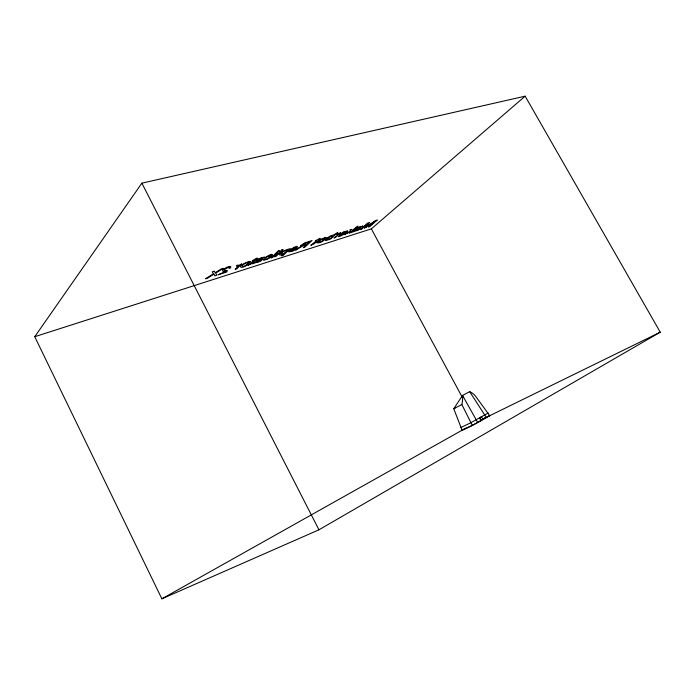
<?xml version="1.0" encoding="UTF-8"?>
<svg xmlns="http://www.w3.org/2000/svg" width="695" height="695" viewBox="0 0 695 695"><rect width="100%" height="100%" fill="white"/><g stroke="black" fill="none" stroke-linecap="round" stroke-linejoin="round"><path stroke-width="1.04" d="M462.297 397.462L462.549 395.403L469.681 391.659A15.342 10.121 9.1 0 1 476.084 396.923L489.74 415.688L481.122 420.466L479.654 417.747L481.566 416.8L483.042 419.528M477.708 422.525L462.549 395.403L453.766 408.73L462.097 430.257A76.954 2.12 -27.7 0 0 472.331 425.479L481.105 420.614L479.628 417.877M34.75 336.71L141.876 183.167L525.151 96.179L660.25 332.175L318.944 529.807L161.865 598.821L34.75 336.71L371.347 228.864L525.151 96.179M488.272 412.986L470.845 422.725A76.928 1.877 -27.7 0 1 460.646 427.564M161.865 598.821L465.485 428.311M481.122 420.466L486.535 417.408L485.57 417.877A80.16 2.45 -27.8 0 0 483.095 419.12M455.069 408.035L453.766 408.73L461.862 404.525A15.351 6.29 -77.4 0 0 462.549 395.403M482.678 419.146L660.25 332.175M481.105 420.614L472.461 425.262A73.948 2.042 -27.7 0 1 465.867 428.337L465.198 428.641M469.681 391.659L486.413 417.634M371.347 228.864L461.984 396.723M472.331 425.479L461.862 404.525M141.876 183.167L318.944 529.807M462.097 430.257A42.855 1.251 -27.7 0 1 465.415 428.355M480.202 420.449A83.417 2.554 -27.8 0 1 482.009 419.545M482.903 419.094A83.417 2.554 -27.8 0 1 484.658 418.216M487.238 416.931A83.417 2.554 -27.8 0 1 489.74 415.688M480.54 420.397A80.16 2.45 -27.8 0 1 482.252 419.537M271.12 255.308L268.4 258.071A2.311 0.53 -27.3 0 1 266.732 258.914L265.038 259.261L265.186 258.636L263.318 259.8A3.857 0.877 -27.3 0 0 263.831 260.165C272.258 259.027 277.296 249.444 265.325 257.558L271.12 255.308M347.448 230.975C344.407 236.161 330.412 239.358 344.772 233.146L339.203 234.901L343.834 231.8L347.448 230.975M262.684 259.157C260.416 262.58 255.769 262.084 252.58 263.831L258.731 258.783L264.447 257.011L263.97 257.88L262.588 258.323C261.346 257.02 254.057 261.546 262.684 259.157M316.877 242.737C319.622 243.667 324.721 240.461 326.285 237.62A4.422 0.964 -28.1 0 0 325.13 237.534L320.239 239.688L316.877 242.737M302.177 245.257L307.181 244.084L309.666 241.773L304.558 243.476L302.177 245.257M325.225 240.079L326.129 240.513L330.455 239.071L337.839 232.399C334.365 235.718 328.24 235.475 325.225 240.079M345.98 231.687L345.458 232.512L341.245 233.841L343.738 232.226L345.98 231.687M225.753 271.467L218.1 274.768L226.657 272.049L227.395 270.572L224.146 270.242L224.294 269.582L227.951 267.54L229.454 267.323L228.959 268.357L230.558 267.853C233.025 262.91 215.763 272.379 225.458 271.267L225.753 271.467M338.456 233.772L340.576 232.738L335.207 237.56L333.921 237.968C342.626 233.346 332.088 234.884 338.456 233.772M362.721 226.049L362.06 226.909L360.262 226.9L357.621 228.238L357.395 228.612L360.67 228.142L358.29 230.071L351.67 232.339L357.951 227.517L362.721 226.049M279.347 254.518C279.929 256.186 283.178 253.805 284.333 253.362L281.736 255.838L283.134 255.386L290.31 248.575L284.168 250.66L279.347 254.518M287.2 250.269C281.058 257.975 278.052 251.911 287.2 250.269M250.33 261.833C243.172 270.815 233.103 267.41 248.758 261.572A4.743 1.103 -27 0 1 250.235 261.589L250.33 261.833M256.646 261.52C258.575 262.823 264.309 258.271 257.61 260.521L256.646 261.52M248.628 262.493C243.485 269.339 237.629 266.037 247.802 262.371A2.624 0.608 -27 0 1 248.628 262.493M288.329 251.625C296.695 252.884 303.394 239.871 289.085 250.765L295.175 248.836L291.7 251.008L288.329 251.625M326.754 239.358C333.365 239.202 335.303 231.331 326.754 239.358M300.683 245.656L301.039 246.247C287.921 255.864 301.847 245.083 306.373 244.84L303.298 247.698L304.801 247.22L312.02 240.513L304.471 243.033L300.683 245.656M324.765 238.463C319.066 245.057 314.844 241.764 324.148 238.307A2.45 0.539 -28.1 0 1 324.765 238.463M355.449 230.21C356.24 231.687 362.321 227.343 356.509 229.237L355.449 230.21M238.385 266.029L235.223 269.33L236.76 268.843L241.686 263.874L239.367 265.195L237.308 265.186L236.43 266.081L238.385 266.029M367.803 223.677L364.328 228.308L374.84 221.462L368.463 226.987L369.74 226.587L377.281 220.037L375.361 220.645L366.135 227.091L369.653 222.435L367.724 223.034L360.227 229.611L361.513 229.202L367.803 223.677M296.252 247.681L291.214 249.653L294.411 247.707L296.252 247.681M248.558 264.647L247.907 265.299L251.312 263.839L255.152 260.095L256.359 259.721L257.046 259.035L255.838 259.417L257.254 258.019L252.893 260.338L252.198 261.025L253.632 260.573L250.078 264.048L248.558 264.647M276.063 253.058L270.998 257.958L272.457 257.498L277.54 252.598L276.063 253.058M278.009 251.182L277.027 252.137L279.486 250.721L278.009 251.182M281.649 250.044L274.612 256.811L276.045 256.359L283.091 249.592L281.649 250.044M311.482 244.675L310.787 245.318L313.932 243.962L319.048 239.957L319.778 239.28L318.701 239.627L320.187 238.255L316.06 240.453L315.33 241.13L316.607 240.722L311.482 244.675M351.322 231.287L349.298 233.077L350.506 232.695L357.96 226.101L352.4 230.332L351.479 229.307L349.863 229.81L350.706 230.714L344.303 234.667L351.322 231.287M213.895 274.151L207.683 278.078L205.477 278.782L213.443 273.804L212.244 271.823L214.373 271.154L215.172 272.761L221.053 269.052L223.269 268.357L215.641 273.109L216.927 275.142L214.807 275.811L213.895 274.151"/></g></svg>
